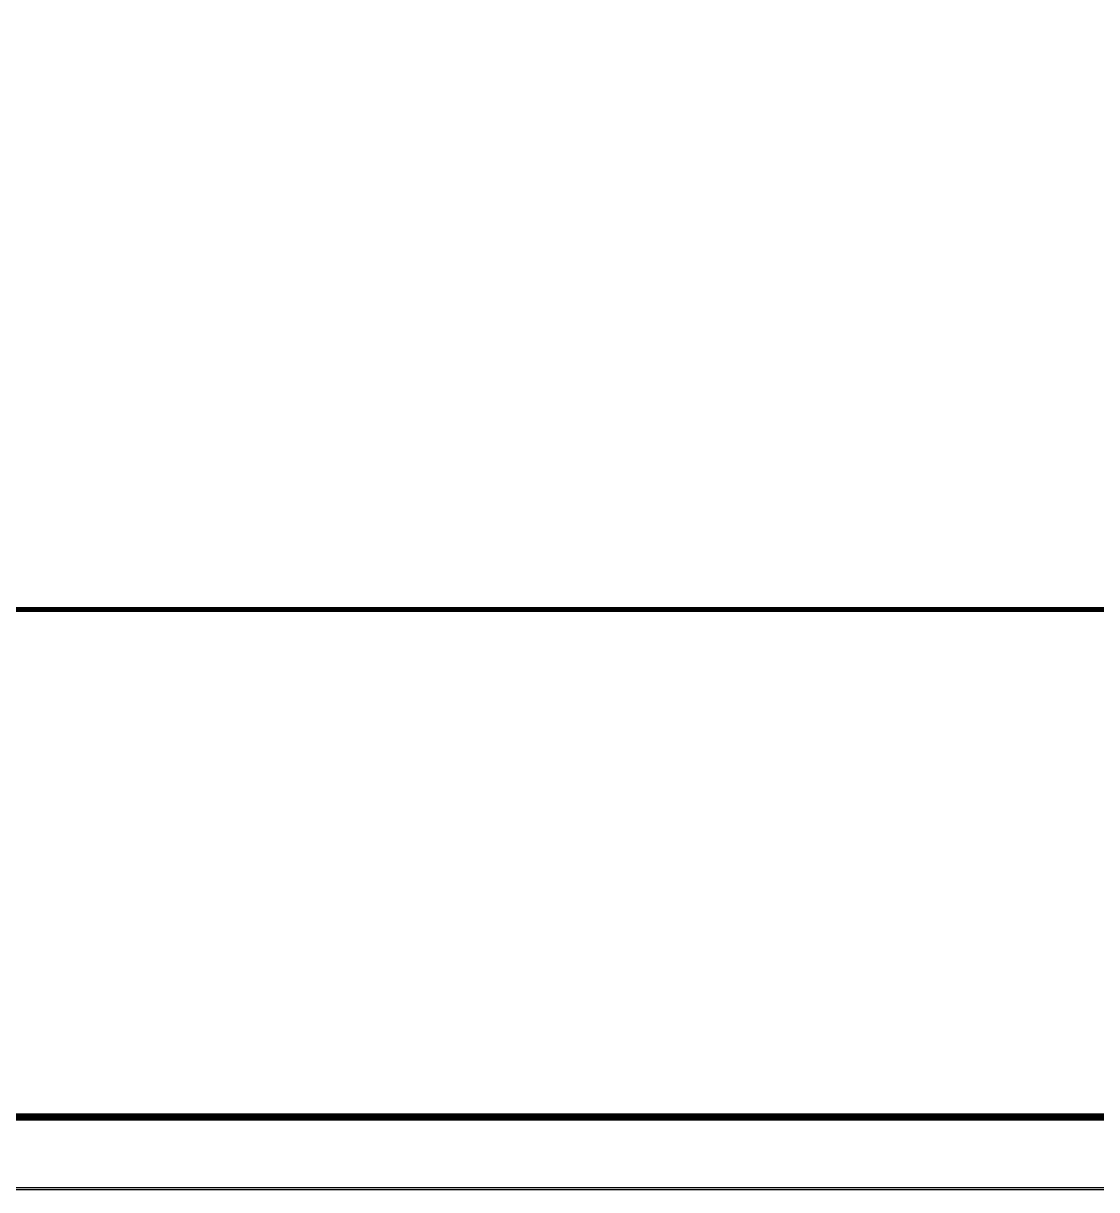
# Model space of a CAD drawing. Extents: x -518115 to 1124316, y -209821 to 1628073.
# Drawn here: x 996329 to 1000028, y -173716 to -169697 of the extents above; entities that cross this region are included whole.
import ezdxf

# ---------------------------------------------------------------- set-up
doc = ezdxf.new("R2010")
doc.units = 0
doc.header["$LTSCALE"] = 1000
doc.header["$MEASUREMENT"] = 0
doc.layers.add('yichutu', color=7, linetype='Continuous', true_color=0xffffff, plot=False)
doc.layers.add('图框', color=140, linetype='Continuous')

# ---------------------------------------------------------------- blocks, each defined once
blk = doc.blocks.new('yct-1051-594-26275-14850-25-1002.0')
at = {"layer": 'yichutu', "color": 7, "true_color": 0xffffff}
blk.add_lwpolyline([(0, 0), (0, 14850), (26275, 14850), (26275, 0)], close=True, dxfattribs=at)
blk = doc.blocks.new('GFDDDDRG')
at = {"layer": '图框'}
blk.add_lwpolyline([(923309.8, -107437), (923309.8, -159999.5), (893609.8, -159999.5), (893609.8, -107437)], close=True, dxfattribs=at)
blk.add_lwpolyline([(923309.8, -107437), (923309.8, -159999.5), (893609.8, -159999.5), (893609.8, -107437)], close=True, dxfattribs=at)
at = {"layer": '图框', "const_width": 50}
blk.add_lwpolyline([(894109.8, -159499.5), (922809.8, -159499.5), (922809.8, -108687), (894109.8, -108687)], close=True, dxfattribs=at)
at = {"layer": '图框', "const_width": 35}
blk.add_lwpolyline([(894109.8, -156001.9), (922809.8, -156001.9)], dxfattribs=at)

msp = doc.modelspace()

# ---------------------------------------------------------------- block references
at = {"xscale": 0.5, "yscale": 0.5, "zscale": 0.5}
msp.add_blockref('GFDDDDRG', (545825.6, -93716.5), dxfattribs=at)
at = {"layer": 'yichutu', "rotation": 270}
msp.add_blockref('yct-1051-594-26275-14850-25-1002.0', (992630.5, -147435), dxfattribs=at)

doc.saveas('drawing.dxf')
